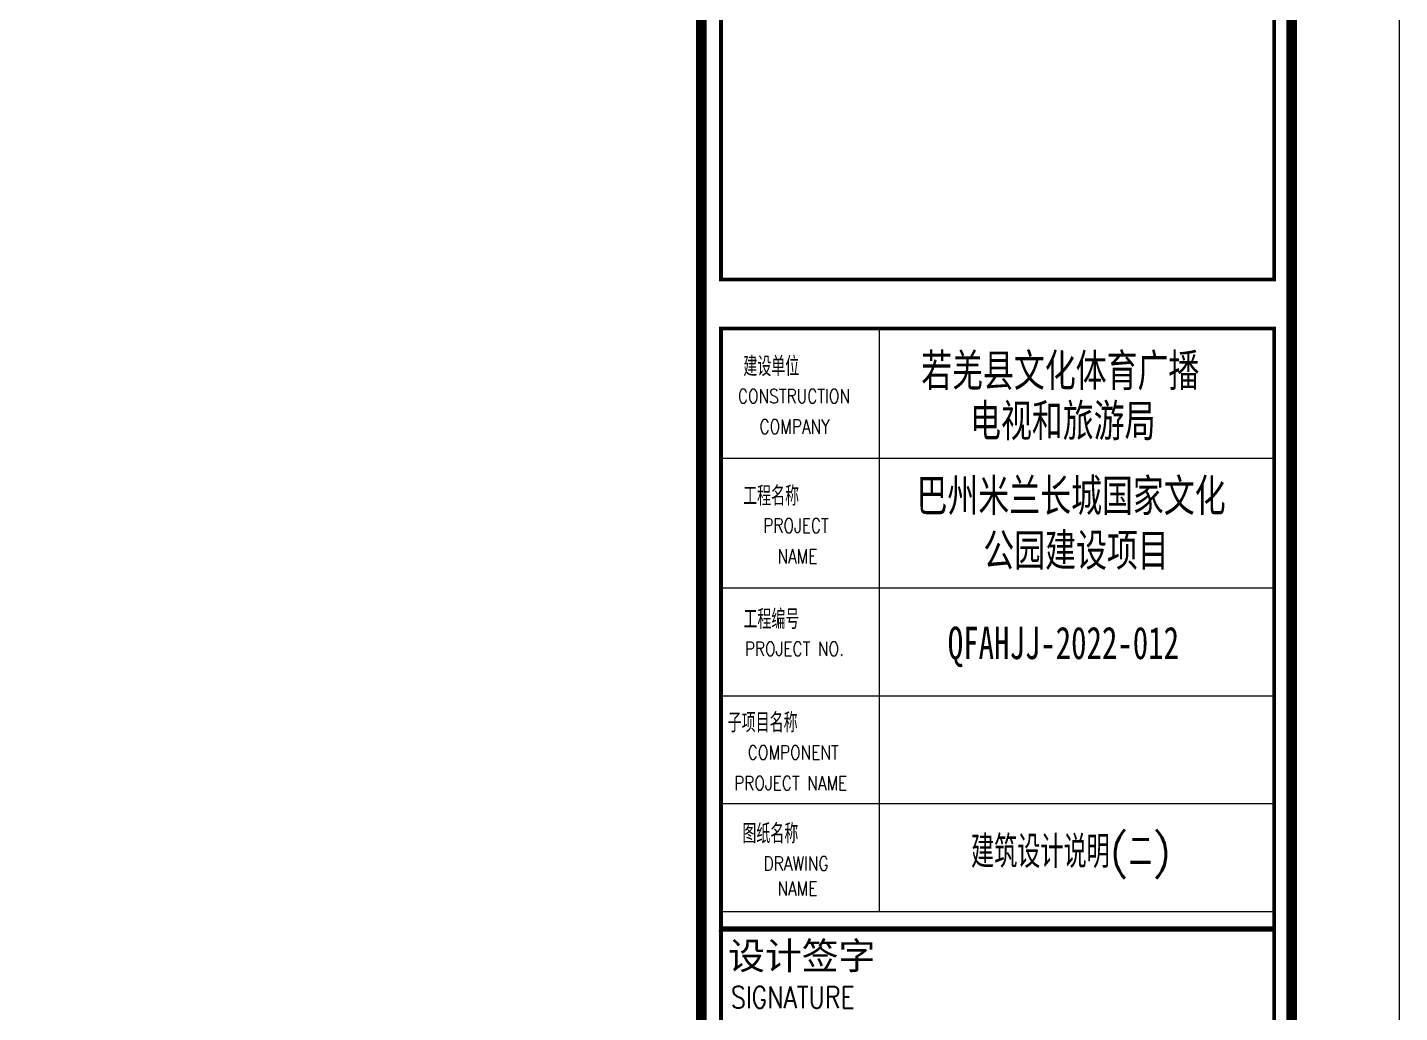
# Model space of a CAD drawing. Header units: inches. Extents: x 0 to 508000, y 0 to 738838.
# Drawn here: x 76385 to 89100, y 378943 to 388068 of the extents above; entities that cross this region are included whole.
import ezdxf
from ezdxf.enums import TextEntityAlignment as Align

# ---------------------------------------------------------------- set-up
doc = ezdxf.new("R2010")
doc.units = ezdxf.units.IN
doc.header["$LTSCALE"] = 1000
doc.header["$MEASUREMENT"] = 0
for name, color, linetype, true_color in [('TK', 7, 'Continuous', 0xffffff), ('TK-TEXT', 4, 'Continuous', 0x00ffff), ('ZG-图名', 1, 'Continuous', 0xff0000), ('ZG-图框层', 4, 'Continuous', 0x00ffff)]:
    doc.layers.add(name, color=color, linetype=linetype, true_color=true_color)
doc.styles.add('CCIAD-图框(可变字)', font='simhei.ttf', dxfattribs={"height": 0.2, "bigfont": 'gbcbig.shx'})
doc.styles.add('CCIAD-图框(标题项)', font='simhei.ttf', dxfattribs={"height": 0.2, "bigfont": 'gbcbig.shx'})
doc.styles.add('CCIAD-图框(版权说明)', font='SIMPLEX.shx', dxfattribs={"height": 0.2, "bigfont": 'gbcbig.shx'})
doc.styles.add('TXTSTY_ANONYMOUS', font='txt.shx', dxfattribs={"height": 0.2, "bigfont": 'gbcbig.shx'})
doc.styles.add('基本字体', font='simplex.shx', dxfattribs={"height": 0.2, "bigfont": 'gbcbig.shx'})

# ---------------------------------------------------------------- blocks, each defined once
blk = doc.blocks.new('DAnoyomous23162')
at = {"layer": 'TK', "style": '基本字体'}
blk.add_text('建设单位', height=1.8, dxfattribs=at).set_placement((533.19, 181))
at = {"layer": 'TK', "style": '基本字体', "width": 0.8}
for s, height, p in [('CONSTRUCTION', 1.3003, (532.69, 178.5)), ('COMPANY', 1.3, (534.69, 175.67))]:
    blk.add_text(s, height=height, dxfattribs=at).set_placement(p)
blk = doc.blocks.new('DAnoyomous23166')
at = {"layer": 'TK', "style": '基本字体'}
blk.add_text('工程名称', height=1.8, dxfattribs=at).set_placement((533.17, 169))
at = {"layer": 'TK', "style": '基本字体', "width": 0.8}
for s, p in [('PROJECT', (535.04, 166.5)), ('NAME', (536.35, 163.66))]:
    blk.add_text(s, height=1.3, dxfattribs=at).set_placement(p)
blk = doc.blocks.new('DAnoyomous23169')
at = {"layer": 'TK', "style": '基本字体'}
blk.add_text('工程编号', height=1.8, dxfattribs=at).set_placement((533.2, 157.58))
at = {"layer": 'TK', "style": '基本字体', "width": 0.8}
blk.add_text('PROJECT NO.', height=1.3, dxfattribs=at).set_placement((533.33, 155.08))
blk = doc.blocks.new('DAnoyomous23173')
at = {"layer": 'TK', "style": '基本字体'}
blk.add_text('子项目名称', height=1.8, dxfattribs=at).set_placement((531.74, 148))
at = {"layer": 'TK', "style": '基本字体', "width": 0.8}
for s, p in [('COMPONENT', (533.6, 145.5)), ('PROJECT NAME', (532.34, 142.66))]:
    blk.add_text(s, height=1.3, dxfattribs=at).set_placement(p)
blk = doc.blocks.new('DAnoyomous23177')
at = {"layer": 'TK', "style": '基本字体'}
blk.add_text('图纸名称', height=1.8, dxfattribs=at).set_placement((533.1, 137.72))
at = {"layer": 'TK', "style": '基本字体', "width": 0.8}
for s, p in [('DRAWING', (535.07, 135.22)), ('NAME', (536.35, 132.88))]:
    blk.add_text(s, height=1.3, dxfattribs=at).set_placement(p)
blk = doc.blocks.new('CCIAD-TK-A2-图签')
at = {"layer": 'TK', "lineweight": -3}
for p, q in [((531.32, 185.4), (582.39, 185.4)), ((545.77, 185.4), (545.77, 131.4)), ((531.32, 173.4), (582.39, 173.4)), ((543.32, 173.4), (582.39, 173.4)), ((531.32, 161.4), (582.39, 161.4)), ((531.32, 151.4), (582.39, 151.4)), ((531.32, 151.4), (582.39, 151.4)), ((531.32, 141.4), (582.39, 141.4)), ((531.32, 141.4), (582.39, 141.4)), ((531.32, 131.4), (582.39, 131.4)), ((582.19, 129.63), (531.12, 129.63))]:
    blk.add_line(p, q, dxfattribs=at)
at = {"layer": 'TK', "color": 0, "lineweight": -3}
for p, q in [((531.12, 129.86), (582.39, 129.86)), ((530.92, 129.63), (582.19, 129.63))]:
    blk.add_line(p, q, dxfattribs=at)
at = {"layer": 'TK', "lineweight": -3}
for points, const_width in [([(529.29, 10.46), (529.29, 410)], 1), ([(531.12, 129.86), (582.39, 129.86)], 0.347)]:
    blk.add_lwpolyline(points, dxfattribs=dict(at, const_width=const_width))
blk.add_lwpolyline([(529.29, 10.46), (584, 10.46), (584, 410)], dxfattribs=at)
at = {"layer": 'TK', "lineweight": -3, "const_width": 0.347}
for points in [[(531.12, 335.84), (582.39, 335.84), (582.39, 189.94), (531.12, 189.94)], [(531.12, 185.4), (582.39, 185.4), (582.39, 13.25), (531.12, 13.25)]]:
    blk.add_lwpolyline(points, close=True, dxfattribs=at)
at = {"layer": 'TK'}
for name in ['DAnoyomous23162', 'DAnoyomous23166', 'DAnoyomous23169', 'DAnoyomous23173', 'DAnoyomous23177']:
    blk.add_blockref(name, (0, 0), dxfattribs=at)
at = {"layer": 'TK', "style": 'CCIAD-图框(标题项)'}
blk.add_text('设计签字', height=2.5, dxfattribs=at).set_placement((531.78, 126.06))
at = {"layer": 'TK', "style": 'CCIAD-图框(版权说明)', "width": 0.8}
blk.add_text('SIGNATURE', height=2, dxfattribs=at).set_placement((532.04, 122.47))

msp = doc.modelspace()

# ---------------------------------------------------------------- linework, layer by layer
at = {"layer": 'ZG-图框层', "lineweight": -3}
msp.add_lwpolyline([(0, 366738), (89100, 366738), (89100, 408738), (0, 408738)], close=True, dxfattribs=at)
at = {"layer": 'ZG-图框层', "lineweight": -3, "const_width": 100}
msp.add_lwpolyline([(2500, 367738), (88100, 367738), (88100, 407738), (2500, 407738)], close=True, dxfattribs=at)

# ---------------------------------------------------------------- block references
at = {"layer": 'TK', "xscale": 100, "yscale": 100}
msp.add_blockref('CCIAD-TK-A2-图签', (29700, 366738), dxfattribs=at)

# ---------------------------------------------------------------- texts
at = {"layer": 'TK-TEXT', "style": 'CCIAD-图框(可变字)', "width": 0.7}
for tag, p, s in [('若羌县文化体育广播', (84667, 384742), '若羌县文化体育广播'), ('电视和旅游局', (85120, 384277), '电视和旅游局'), ('巴州米兰长城国家文化', (84624, 383583), '巴州米兰长城国家文化'), ('公园建设项目', (85243, 383077), '公园建设项目')]:
    msp.add_attdef(tag, p, s, height=300, dxfattribs=at)
msp.add_attdef('QFAHJJ-2022-012', text='QFAHJJ-2022-012', height=300, dxfattribs=at).set_placement((85985, 382217), align=Align.CENTER)
at = {"layer": 'ZG-图名', "style": 'TXTSTY_ANONYMOUS'}
msp.add_text('建筑设计说明(二)', height=297.5, dxfattribs=at).set_placement((86057, 380432), align=Align.MIDDLE_CENTER)

doc.saveas('drawing.dxf')
